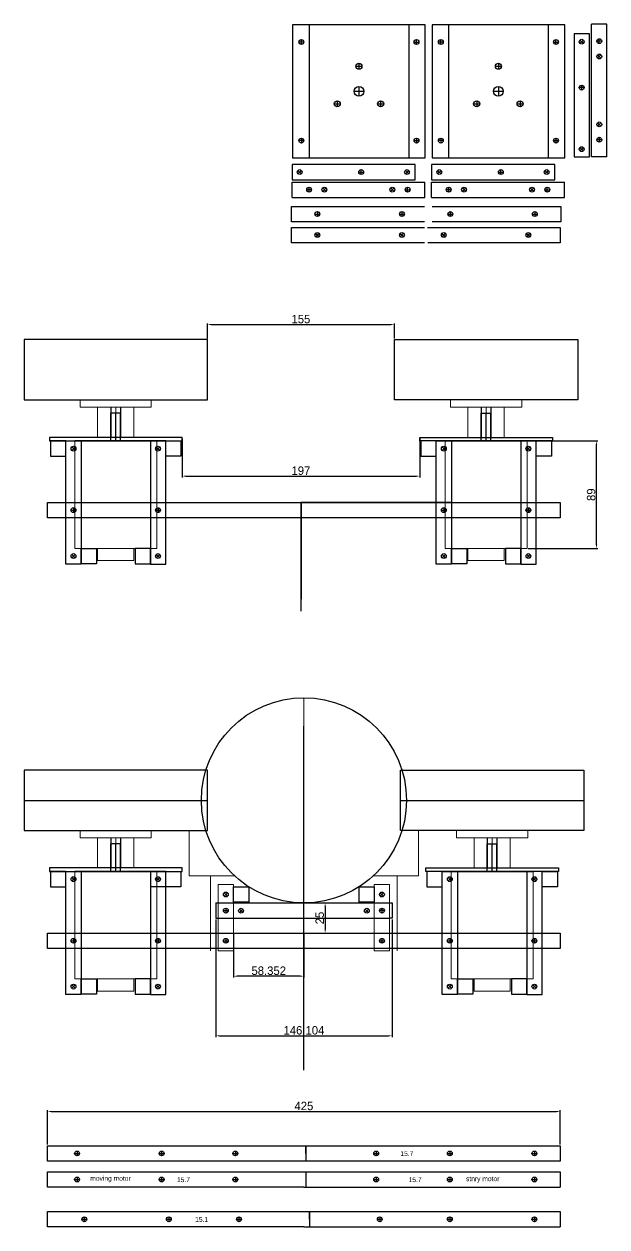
# Model space of a CAD drawing. Header units: millimetres. Extents: x -15418 to 43885, y -27590 to 23052.
# Drawn here: x 41723 to 42206, y -3589 to -2592 of the extents above; entities that cross this region are included whole.
import ezdxf

# ---------------------------------------------------------------- set-up
doc = ezdxf.new("R2010")
doc.units = ezdxf.units.MM
doc.header["$LTSCALE"] = 0.5
doc.layers.get('0').update_dxf_attribs({"lineweight": 5})
doc.layers.get('Defpoints').update_dxf_attribs({"color": 4})
for name, color, linetype in [('Layer1', 1, 'Continuous'), ('Layer2', 2, 'Continuous'), ('Layer4', 6, 'Continuous')]:
    doc.layers.add(name, color=color, linetype=linetype)
doc.layers.add('Layer9', color=3, linetype='Continuous', lineweight=5)
doc.dimstyles.new('ISO-25', dxfattribs={"dimtxt": 7, "dimasz": 3, "dimexe": 1, "dimexo": 1, "dimgap": 1, "dimtad": 1, "dimtoh": 1, "dimdec": 3, "dimdsep": 46, "dimtxsty": 'Standard', "dimcen": 2.5, "dimadec": 0, "dimazin": 0, "dimtfac": 1, "dimtdec": 3, "dimtmove": 0, "dimatfit": 3, "dimfxl": 1, "dimarcsym": 1})

# ---------------------------------------------------------------- blocks, each defined once
blk = doc.blocks.new('*D94')
at = {"layer": 'Defpoints', "color": 0, "transparency": 16777216}
for p in [(42029.82, -2841.49), (41874.82, -2853.94), (42029.82, -2853.94)]:
    blk.add_point(p, dxfattribs=at)
at = {"layer": 'Layer1', "color": 0, "lineweight": -2, "transparency": 16777216}
for p, q in [((41874.82, -2852.94), (41874.82, -2840.49)), ((42029.82, -2852.94), (42029.82, -2840.49)), ((41877.82, -2841.49), (42026.82, -2841.49))]:
    blk.add_line(p, q, dxfattribs=at)
at = {"layer": 'Layer1', "color": 0, "transparency": 16777216}
for points in [[(41877.82, -2840.99), (41877.82, -2841.99), (41874.82, -2841.49)], [(42026.82, -2840.99), (42026.82, -2841.99), (42029.82, -2841.49)]]:
    blk.add_solid(points, dxfattribs=at)
at = {"layer": 'Layer1', "color": 0, "transparency": 16777216, "insert": (41952.32, -2836.99), "char_height": 7, "attachment_point": 5}
blk.add_mtext('155', dxfattribs=at)
blk = doc.blocks.new('*D95')
at = {"layer": 'Defpoints', "color": 0, "transparency": 16777216}
for p in [(42139.82, -2937.94), (42197.41, -2937.94), (42139.82, -3026.94)]:
    blk.add_point(p, dxfattribs=at)
at = {"layer": 'Layer1', "color": 0, "lineweight": -2, "transparency": 16777216}
for p, q in [((42140.82, -2937.94), (42198.41, -2937.94)), ((42197.41, -3023.94), (42197.41, -2940.94)), ((42140.82, -3026.94), (42198.41, -3026.94))]:
    blk.add_line(p, q, dxfattribs=at)
at = {"layer": 'Layer1', "color": 0, "transparency": 16777216}
for points in [[(42196.91, -2940.94), (42197.91, -2940.94), (42197.41, -2937.94)], [(42196.91, -3023.94), (42197.91, -3023.94), (42197.41, -3026.94)]]:
    blk.add_solid(points, dxfattribs=at)
at = {"layer": 'Layer1', "color": 0, "transparency": 16777216, "insert": (42192.91, -2982.44), "char_height": 7, "attachment_point": 5, "rotation": 90}
blk.add_mtext('89', dxfattribs=at)
blk = doc.blocks.new('*D96')
at = {"layer": 'Defpoints', "color": 0, "transparency": 16777216}
for p in [(41853.82, -2934.94), (42050.82, -2934.94), (42050.82, -2967.08)]:
    blk.add_point(p, dxfattribs=at)
at = {"layer": 'Layer1', "color": 0, "lineweight": -2, "transparency": 16777216}
for p, q in [((41853.82, -2935.94), (41853.82, -2968.08)), ((42050.82, -2935.94), (42050.82, -2968.08)), ((41856.82, -2967.08), (42047.82, -2967.08))]:
    blk.add_line(p, q, dxfattribs=at)
at = {"layer": 'Layer1', "color": 0, "transparency": 16777216}
for points in [[(41856.82, -2966.58), (41856.82, -2967.58), (41853.82, -2967.08)], [(42047.82, -2966.58), (42047.82, -2967.58), (42050.82, -2967.08)]]:
    blk.add_solid(points, dxfattribs=at)
at = {"layer": 'Layer1', "color": 0, "transparency": 16777216, "insert": (41952.32, -2962.58), "char_height": 7, "attachment_point": 5}
blk.add_mtext('197', dxfattribs=at)
blk = doc.blocks.new('*D99')
at = {"layer": 'Defpoints', "color": 0, "transparency": 16777216}
for p in [(41954.82, -3320.7), (41954.82, -3345.7), (41972.4, -3345.7)]:
    blk.add_point(p, dxfattribs=at)
at = {"layer": 'Layer1', "color": 0, "lineweight": -2, "transparency": 16777216}
for p, q in [((41955.82, -3320.7), (41973.4, -3320.7)), ((41972.4, -3323.7), (41972.4, -3342.7)), ((41955.82, -3345.7), (41973.4, -3345.7))]:
    blk.add_line(p, q, dxfattribs=at)
at = {"layer": 'Layer1', "color": 0, "transparency": 16777216}
for points in [[(41971.9, -3323.7), (41972.9, -3323.7), (41972.4, -3320.7)], [(41971.9, -3342.7), (41972.9, -3342.7), (41972.4, -3345.7)]]:
    blk.add_solid(points, dxfattribs=at)
at = {"layer": 'Layer1', "color": 0, "transparency": 16777216, "insert": (41967.9, -3333.2), "char_height": 7, "attachment_point": 5, "rotation": 90}
blk.add_mtext('25', dxfattribs=at)
blk = doc.blocks.new('*D79')
at = {"layer": 'Defpoints', "color": 0, "transparency": 16777216}
for p in [(41896.47, -3345.2), (41954.82, -3345.7), (41896.47, -3381.4)]:
    blk.add_point(p, dxfattribs=at)
at = {"layer": 'Layer1', "color": 0, "lineweight": -2, "transparency": 16777216}
for p, q in [((41896.47, -3346.2), (41896.47, -3382.4)), ((41954.82, -3346.7), (41954.82, -3382.4)), ((41951.82, -3381.4), (41899.47, -3381.4))]:
    blk.add_line(p, q, dxfattribs=at)
at = {"layer": 'Layer1', "color": 0, "transparency": 16777216}
for points in [[(41899.47, -3380.9), (41899.47, -3381.9), (41896.47, -3381.4)], [(41951.82, -3380.9), (41951.82, -3381.9), (41954.82, -3381.4)]]:
    blk.add_solid(points, dxfattribs=at)
at = {"layer": 'Layer1', "color": 0, "transparency": 16777216, "insert": (41925.65, -3376.9), "char_height": 7, "attachment_point": 5}
blk.add_mtext('58.352', dxfattribs=at)
blk = doc.blocks.new('*D80')
at = {"layer": 'Defpoints', "color": 0, "transparency": 16777216}
for p in [(42167.32, -3493.46), (41742.32, -3521.9), (42167.32, -3521.9)]:
    blk.add_point(p, dxfattribs=at)
at = {"layer": 'Layer9', "color": 0, "lineweight": -2, "transparency": 16777216}
for p, q in [((41742.32, -3520.9), (41742.32, -3492.46)), ((41745.32, -3493.46), (42164.32, -3493.46)), ((42167.32, -3520.9), (42167.32, -3492.46))]:
    blk.add_line(p, q, dxfattribs=at)
at = {"layer": 'Layer9', "color": 0, "transparency": 16777216}
for points in [[(41745.32, -3492.96), (41745.32, -3493.96), (41742.32, -3493.46)], [(42164.32, -3492.96), (42164.32, -3493.96), (42167.32, -3493.46)]]:
    blk.add_solid(points, dxfattribs=at)
at = {"layer": 'Layer9', "color": 0, "transparency": 16777216, "insert": (41954.82, -3488.96), "char_height": 7, "attachment_point": 5}
blk.add_mtext('425', dxfattribs=at)
blk = doc.blocks.new('*D83')
at = {"layer": 'Defpoints', "color": 0, "transparency": 16777216}
for p in [(41881.77, -3333.4), (42027.87, -3333.4), (42027.87, -3430.81)]:
    blk.add_point(p, dxfattribs=at)
at = {"layer": 'Layer2', "color": 0, "lineweight": -2, "transparency": 16777216}
for p, q in [((41881.77, -3334.4), (41881.77, -3431.81)), ((42027.87, -3334.4), (42027.87, -3431.81)), ((41884.77, -3430.81), (42024.87, -3430.81))]:
    blk.add_line(p, q, dxfattribs=at)
at = {"layer": 'Layer2', "color": 0, "transparency": 16777216}
for points in [[(41884.77, -3430.31), (41884.77, -3431.31), (41881.77, -3430.81)], [(42024.87, -3430.31), (42024.87, -3431.31), (42027.87, -3430.81)]]:
    blk.add_solid(points, dxfattribs=at)
at = {"layer": 'Layer2', "color": 0, "transparency": 16777216, "insert": (41954.82, -3426.31), "char_height": 7, "attachment_point": 5}
blk.add_mtext('146.104', dxfattribs=at)

msp = doc.modelspace()

# ---------------------------------------------------------------- linework, layer by layer
at = {"transparency": 33554661}
for p, q in [((41828.3213, -2903.9379), (41769.3213, -2903.9379)), ((41769.3213, -2903.9379), (41769.3213, -2909.9379)), ((41769.3213, -2909.9379), (41828.3213, -2909.9379)), ((41783.8213, -2909.9379), (41783.8213, -2934.9379)), ((41798.8213, -2909.9379), (41798.8213, -2934.9379)), ((41813.8213, -2909.9379), (41813.8213, -2934.9379)), ((41828.3213, -2909.9379), (41828.3213, -2903.9379)), ((42076.3213, -2903.9379), (42135.3213, -2903.9379)), ((42076.3213, -2909.9379), (42076.3213, -2903.9379)), ((42135.3213, -2909.9379), (42076.3213, -2909.9379)), ((42090.8213, -2909.9379), (42090.8213, -2934.9379)), ((42105.8213, -2909.9379), (42105.8213, -2934.9379)), ((42120.8213, -2909.9379), (42120.8213, -2934.9379)), ((42135.3213, -2903.9379), (42135.3213, -2909.9379)), ((41764.8213, -3026.9379), (41764.8213, -2937.9379)), ((41783.8213, -2934.9379), (41813.8213, -2934.9379)), ((41832.8213, -2937.9379), (41832.8213, -3026.9379)), ((42071.8213, -2937.9379), (42071.8213, -3026.9379)), ((42120.8213, -2934.9379), (42090.8213, -2934.9379)), ((42139.8213, -3026.9379), (42139.8213, -2937.9379)), ((41832.8213, -3026.9379), (41764.8213, -3026.9379)), ((41783.8213, -3036.9879), (41783.8213, -3026.9379)), ((41783.8213, -3026.9379), (41813.8213, -3026.9379)), ((41813.8213, -3026.9379), (41813.8213, -3036.9879)), ((42071.8213, -3026.9379), (42139.8213, -3026.9379)), ((42090.8213, -3026.9379), (42090.8213, -3036.9879)), ((42120.8213, -3026.9379), (42090.8213, -3026.9379)), ((42120.8213, -3036.9879), (42120.8213, -3026.9379)), ((41813.8213, -3036.9879), (41783.8213, -3036.9879)), ((42090.8213, -3036.9879), (42120.8213, -3036.9879)), ((41828.3213, -3260.7026), (41769.3213, -3260.7026)), ((41769.3213, -3260.7026), (41769.3213, -3266.7026)), ((41769.3213, -3266.7026), (41828.3213, -3266.7026)), ((41783.8213, -3266.7026), (41783.8213, -3291.7026)), ((41798.8213, -3266.7026), (41798.8213, -3291.7026)), ((41813.8213, -3266.7026), (41813.8213, -3291.7026)), ((41828.3213, -3266.7026), (41828.3213, -3260.7026)), ((42081.3213, -3260.7026), (42140.3213, -3260.7026)), ((42081.3213, -3266.7026), (42081.3213, -3260.7026)), ((42140.3213, -3266.7026), (42081.3213, -3266.7026)), ((42095.8213, -3266.7026), (42095.8213, -3291.7026)), ((42110.8213, -3266.7026), (42110.8213, -3291.7026)), ((42125.8213, -3266.7026), (42125.8213, -3291.7026)), ((42140.3213, -3260.7026), (42140.3213, -3266.7026)), ((41764.8213, -3383.7026), (41764.8213, -3294.7026)), ((41783.8213, -3291.7026), (41813.8213, -3291.7026)), ((41832.8213, -3294.7026), (41832.8213, -3383.7026)), ((42076.8213, -3294.7026), (42076.8213, -3383.7026)), ((42125.8213, -3291.7026), (42095.8213, -3291.7026)), ((42144.8213, -3383.7026), (42144.8213, -3294.7026)), ((41832.8213, -3383.7026), (41764.8213, -3383.7026)), ((41783.8213, -3393.7526), (41783.8213, -3383.7026)), ((41783.8213, -3383.7026), (41813.8213, -3383.7026)), ((41813.8213, -3383.7026), (41813.8213, -3393.7526)), ((42076.8213, -3383.7026), (42144.8213, -3383.7026)), ((42095.8213, -3383.7026), (42095.8213, -3393.7526)), ((42125.8213, -3383.7026), (42095.8213, -3383.7026)), ((42125.8213, -3393.7526), (42125.8213, -3383.7026)), ((41813.8213, -3393.7526), (41783.8213, -3393.7526)), ((42095.8213, -3393.7526), (42125.8213, -3393.7526))]:
    msp.add_line(p, q, dxfattribs=at)
at = {"layer": 'Layer1', "transparency": 33554661}
for p, q in [((41945.4283, -2593.229), (41945.4283, -2703.229)), ((42055.4283, -2593.229), (41945.4283, -2593.229)), ((41959.0283, -2593.2353), (41959.0283, -2703.2353)), ((42041.8283, -2593.2353), (42041.8283, -2703.2353)), ((42055.4283, -2703.229), (42055.4283, -2593.229)), ((42061.0092, -2593.229), (42061.0092, -2703.229)), ((42171.0092, -2593.229), (42061.0092, -2593.229)), ((42074.6092, -2593.2353), (42074.6092, -2703.2353)), ((42157.4092, -2593.2353), (42157.4092, -2703.2353)), ((42171.0092, -2703.229), (42171.0092, -2593.229)), ((42191.4004, -2600.494), (42178.7004, -2600.494)), ((42178.7004, -2600.494), (42178.7004, -2702.494)), ((42191.4004, -2702.494), (42191.4004, -2600.494)), ((42193.3051, -2702.494), (42193.3051, -2592.494)), ((42206.0051, -2592.494), (42193.3051, -2592.494)), ((42206.0051, -2702.494), (42206.0051, -2592.494)), ((41954.6783, -2607.379), (41950.6783, -2607.379)), ((41952.6783, -2609.379), (41952.6783, -2605.379)), ((42046.1783, -2607.379), (42050.1783, -2607.379)), ((42048.1783, -2609.379), (42048.1783, -2605.379)), ((42070.2592, -2607.379), (42066.2592, -2607.379)), ((42068.2592, -2609.379), (42068.2592, -2605.379)), ((42161.7592, -2607.379), (42165.7592, -2607.379)), ((42163.7592, -2609.379), (42163.7592, -2605.379)), ((42186.4646, -2608.5582), (42183.6362, -2605.7298)), ((42186.4646, -2605.7298), (42183.6362, -2608.5582)), ((42201.6551, -2606.644), (42197.6551, -2606.644)), ((42199.6551, -2608.644), (42199.6551, -2604.644)), ((42198.2409, -2620.7582), (42201.0693, -2617.9298)), ((42198.2409, -2617.9298), (42201.0693, -2620.7582)), ((41997.9283, -2627.4444), (42002.9283, -2627.4444)), ((42000.4283, -2624.9444), (42000.4283, -2629.9444)), ((42113.5092, -2627.4444), (42118.5092, -2627.4444)), ((42116.0092, -2624.9444), (42116.0092, -2629.9444)), ((41996.4283, -2648.229), (42004.4283, -2648.229)), ((42000.4283, -2644.229), (42000.4283, -2652.229)), ((42112.0092, -2648.229), (42120.0092, -2648.229)), ((42116.0092, -2644.229), (42116.0092, -2652.229)), ((42187.0504, -2645.144), (42183.0504, -2645.144)), ((42185.0504, -2647.144), (42185.0504, -2643.144)), ((41979.9283, -2658.6213), (41984.9283, -2658.6213)), ((41982.4283, -2656.1213), (41982.4283, -2661.1213)), ((42015.9283, -2658.6213), (42020.9283, -2658.6213)), ((42018.4283, -2656.1213), (42018.4283, -2661.1213)), ((42095.5092, -2658.6213), (42100.5092, -2658.6213)), ((42098.0092, -2656.1213), (42098.0092, -2661.1213)), ((42131.5092, -2658.6213), (42136.5092, -2658.6213)), ((42134.0092, -2656.1213), (42134.0092, -2661.1213)), ((42198.2409, -2674.2298), (42201.0693, -2677.0582)), ((42198.2409, -2677.0582), (42201.0693, -2674.2298)), ((41954.6783, -2689.079), (41950.6783, -2689.079)), ((41952.6783, -2687.079), (41952.6783, -2691.079)), ((42046.1783, -2689.079), (42050.1783, -2689.079)), ((42048.1783, -2687.079), (42048.1783, -2691.079)), ((42070.2592, -2689.079), (42066.2592, -2689.079)), ((42068.2592, -2687.079), (42068.2592, -2691.079)), ((42161.7592, -2689.079), (42165.7592, -2689.079)), ((42163.7592, -2687.079), (42163.7592, -2691.079)), ((42201.6551, -2688.344), (42197.6551, -2688.344)), ((42199.6551, -2686.344), (42199.6551, -2690.344)), ((42183.6362, -2697.5582), (42186.4646, -2694.7298)), ((42183.6362, -2694.7298), (42186.4646, -2697.5582)), ((41944.9507, -2708.7751), (41944.9507, -2721.4751)), ((42046.9507, -2708.7751), (41944.9507, -2708.7751)), ((41945.4283, -2703.229), (42055.4283, -2703.229)), ((42046.9507, -2721.4751), (42046.9507, -2708.7751)), ((42060.699, -2708.7751), (42060.699, -2721.4751)), ((42162.699, -2708.7751), (42060.699, -2708.7751)), ((42061.0092, -2703.229), (42171.0092, -2703.229)), ((42162.699, -2721.4751), (42162.699, -2708.7751)), ((42178.7004, -2702.494), (42191.4004, -2702.494)), ((42206.0051, -2702.494), (42193.3051, -2702.494)), ((41949.8865, -2713.7109), (41952.7149, -2716.5393)), ((41952.7149, -2713.7109), (41949.8865, -2716.5393)), ((42000.3007, -2715.1251), (42004.3007, -2715.1251)), ((42002.3007, -2717.1251), (42002.3007, -2713.1251)), ((42038.8865, -2716.5393), (42041.7149, -2713.7109)), ((42041.7149, -2716.5393), (42038.8865, -2713.7109)), ((42065.6348, -2713.7109), (42068.4632, -2716.5393)), ((42068.4632, -2713.7109), (42065.6348, -2716.5393)), ((42116.049, -2715.1251), (42120.049, -2715.1251)), ((42118.049, -2717.1251), (42118.049, -2713.1251)), ((42154.6348, -2716.5393), (42157.4632, -2713.7109)), ((42157.4632, -2716.5393), (42154.6348, -2713.7109)), ((41944.9507, -2721.4751), (42046.9507, -2721.4751)), ((41944.9507, -2723.3798), (42054.9507, -2723.3798)), ((41944.9507, -2736.0798), (41944.9507, -2723.3798)), ((41961.1007, -2729.7298), (41957.1007, -2729.7298)), ((41959.1007, -2731.7298), (41959.1007, -2727.7298)), ((41973.2149, -2728.3156), (41970.3865, -2731.144)), ((41970.3865, -2728.3156), (41973.2149, -2731.144)), ((42026.6865, -2728.3156), (42029.5149, -2731.144)), ((42029.5149, -2728.3156), (42026.6865, -2731.144)), ((42038.8007, -2729.7298), (42042.8007, -2729.7298)), ((42040.8007, -2731.7298), (42040.8007, -2727.7298)), ((42054.9507, -2736.0798), (42054.9507, -2723.3798)), ((42060.699, -2721.4751), (42162.699, -2721.4751)), ((42060.699, -2723.3798), (42170.699, -2723.3798)), ((42060.699, -2736.0798), (42060.699, -2723.3798)), ((42076.849, -2729.7298), (42072.849, -2729.7298)), ((42074.849, -2731.7298), (42074.849, -2727.7298)), ((42088.9632, -2728.3156), (42086.1348, -2731.144)), ((42086.1348, -2728.3156), (42088.9632, -2731.144)), ((42142.4348, -2728.3156), (42145.2632, -2731.144)), ((42145.2632, -2728.3156), (42142.4348, -2731.144)), ((42154.549, -2729.7298), (42158.549, -2729.7298)), ((42156.549, -2731.7298), (42156.549, -2727.7298)), ((42170.699, -2736.0798), (42170.699, -2723.3798)), ((41944.9507, -2736.0798), (42054.9507, -2736.0798)), ((42060.699, -2736.0798), (42170.699, -2736.0798)), ((41944.5005, -2756.235), (41944.5005, -2743.535)), ((41944.5005, -2743.535), (42054.7876, -2743.535)), ((41963.9505, -2749.885), (41967.9505, -2749.885)), ((41965.9505, -2747.885), (41965.9505, -2751.885)), ((42034.0505, -2749.885), (42038.0505, -2749.885)), ((42036.0505, -2747.885), (42036.0505, -2751.885)), ((42061.0692, -2743.5704), (42167.7159, -2743.5704)), ((42074.1659, -2749.9204), (42078.1659, -2749.9204)), ((42076.1659, -2747.9204), (42076.1659, -2751.9204)), ((42144.2659, -2749.9204), (42148.2659, -2749.9204)), ((42146.2659, -2747.9204), (42146.2659, -2751.9204)), ((42167.7159, -2743.5704), (42167.7159, -2756.2704)), ((42054.7876, -2756.235), (41944.5005, -2756.235)), ((42167.7159, -2756.2704), (42061.0692, -2756.2704)), ((41944.5005, -2773.6481), (41944.5005, -2760.9481)), ((41944.5005, -2760.9481), (42054.7876, -2760.9481)), ((41964.4687, -2765.9549), (41967.4323, -2768.6414)), ((41967.2937, -2765.8163), (41964.6073, -2768.7799)), ((42034.5687, -2765.9549), (42037.5323, -2768.6414)), ((42037.3937, -2765.8163), (42034.7073, -2768.7799)), ((42057.3109, -2760.9324), (42167.2924, -2760.9324)), ((42069.2606, -2765.9391), (42072.2242, -2768.6256)), ((42072.0856, -2765.8006), (42069.3992, -2768.7642)), ((42139.3606, -2765.9391), (42142.3242, -2768.6256)), ((42142.1856, -2765.8006), (42139.4992, -2768.7642)), ((42167.2924, -2760.9324), (42167.2924, -2773.6324)), ((42054.7876, -2773.6481), (41944.5005, -2773.6481)), ((42167.2924, -2773.6324), (42057.4476, -2773.6324)), ((41874.8213, -2853.9379), (41722.8213, -2853.9379)), ((41722.8213, -2853.9379), (41722.8213, -2903.9379)), ((41874.8213, -2903.9379), (41874.8213, -2853.9379)), ((42029.8213, -2903.9379), (42029.8213, -2853.9379)), ((42029.8213, -2853.9379), (42181.8213, -2853.9379)), ((42181.8213, -2853.9379), (42181.8213, -2903.9379)), ((41722.8213, -2903.9379), (41874.8213, -2903.9379)), ((42181.8213, -2903.9379), (42029.8213, -2903.9379)), ((41794.8213, -2937.9379), (41794.8213, -2914.9379)), ((41802.8213, -2914.9379), (41794.8213, -2914.9379)), ((41798.8213, -2937.9379), (41798.8213, -2914.9379)), ((41802.8213, -2937.9379), (41802.8213, -2914.9379)), ((42101.8213, -2937.9379), (42101.8213, -2914.9379)), ((42101.8213, -2914.9379), (42109.8213, -2914.9379)), ((42105.8213, -2937.9379), (42105.8213, -2914.9379)), ((42109.8213, -2937.9379), (42109.8213, -2914.9379)), ((41853.8213, -2934.9379), (41743.8213, -2934.9379)), ((41743.8213, -2934.9379), (41743.8213, -2937.9379)), ((41743.8213, -2937.9379), (41853.8213, -2937.9379)), ((41757.4213, -2937.9379), (41744.7213, -2937.9379)), ((41744.7213, -2937.9379), (41744.7213, -2950.6379)), ((41757.4213, -2950.6379), (41757.4213, -2937.9379)), ((41757.4213, -2937.9379), (41770.1213, -2937.9379)), ((41757.4213, -3039.9379), (41757.4213, -2937.9379)), ((41832.8213, -2937.9379), (41764.8213, -2937.9379)), ((41770.1213, -2937.9379), (41770.1213, -3039.9379)), ((41802.8213, -2937.9379), (41794.8213, -2937.9379)), ((41840.2213, -2937.9379), (41827.5213, -2937.9379)), ((41827.5213, -2937.9379), (41827.5213, -3039.9379)), ((41840.2213, -2937.9379), (41852.9213, -2937.9379)), ((41840.2213, -2950.6379), (41840.2213, -2937.9379)), ((41840.2213, -3039.9379), (41840.2213, -2937.9379)), ((41852.9213, -2937.9379), (41852.9213, -2950.6379)), ((41853.8213, -2937.9379), (41853.8213, -2934.9379)), ((42050.8213, -2937.9379), (42050.8213, -2934.9379)), ((42050.8213, -2934.9379), (42160.8213, -2934.9379)), ((42160.8213, -2937.9379), (42050.8213, -2937.9379)), ((42064.4213, -2937.9379), (42051.7213, -2937.9379)), ((42051.7213, -2937.9379), (42051.7213, -2950.6379)), ((42064.4213, -2950.6379), (42064.4213, -2937.9379)), ((42064.4213, -2937.9379), (42077.1213, -2937.9379)), ((42064.4213, -3039.9379), (42064.4213, -2937.9379)), ((42071.8213, -2937.9379), (42139.8213, -2937.9379)), ((42077.1213, -2937.9379), (42077.1213, -3039.9379)), ((42101.8213, -2937.9379), (42109.8213, -2937.9379)), ((42147.2213, -2937.9379), (42134.5213, -2937.9379)), ((42134.5213, -2937.9379), (42134.5213, -3039.9379)), ((42147.2213, -2937.9379), (42159.9213, -2937.9379)), ((42147.2213, -2950.6379), (42147.2213, -2937.9379)), ((42147.2213, -3039.9379), (42147.2213, -2937.9379)), ((42159.9213, -2937.9379), (42159.9213, -2950.6379)), ((42160.8213, -2934.9379), (42160.8213, -2937.9379)), ((41765.1855, -2942.8736), (41762.357, -2945.7021)), ((41765.1855, -2945.7021), (41762.357, -2942.8736)), ((41835.2855, -2942.8736), (41832.457, -2945.7021)), ((41835.2855, -2945.7021), (41832.457, -2942.8736)), ((42072.1855, -2942.8736), (42069.357, -2945.7021)), ((42072.1855, -2945.7021), (42069.357, -2942.8736)), ((42142.2855, -2942.8736), (42139.457, -2945.7021)), ((42142.2855, -2945.7021), (42139.457, -2942.8736)), ((41744.7213, -2950.6379), (41757.4213, -2950.6379)), ((41852.9213, -2950.6379), (41840.2213, -2950.6379)), ((42051.7213, -2950.6379), (42064.4213, -2950.6379)), ((42159.9213, -2950.6379), (42147.2213, -2950.6379)), ((41742.3213, -3001.6379), (41742.3213, -2988.9379)), ((41742.3213, -2988.9379), (42167.3213, -2988.9379)), ((41827.5213, -2988.9379), (41952.5213, -2988.9379)), ((42077.1213, -2988.9379), (41952.1213, -2988.9379)), ((41952.1213, -2988.9379), (41952.1213, -3068.9379)), ((41952.5213, -2988.9379), (41952.5213, -3068.9379)), ((42167.3213, -2988.9379), (42167.3213, -3001.6379)), ((41761.7713, -2995.2879), (41765.7713, -2995.2879)), ((41763.7713, -2993.2879), (41763.7713, -2997.2879)), ((41831.8713, -2995.2879), (41835.8713, -2995.2879)), ((41833.8713, -2993.2879), (41833.8713, -2997.2879)), ((42068.7713, -2995.2879), (42072.7713, -2995.2879)), ((42070.7713, -2993.2879), (42070.7713, -2997.2879)), ((42138.8713, -2995.2879), (42142.8713, -2995.2879)), ((42140.8713, -2993.2879), (42140.8713, -2997.2879)), ((42167.3213, -3001.6379), (41742.3213, -3001.6379)), ((41770.1213, -3039.6379), (41770.1213, -3026.9379)), ((41770.1213, -3026.9379), (41782.8213, -3026.9379)), ((41770.1213, -3039.6379), (41770.1213, -3026.9379)), ((41770.1213, -3026.9379), (41782.8213, -3026.9379)), ((41782.8213, -3026.9379), (41782.8213, -3039.6379)), ((41782.8213, -3026.9379), (41782.8213, -3039.6379)), ((41814.8213, -3026.9379), (41814.8213, -3039.6379)), ((41827.5213, -3026.9379), (41814.8213, -3026.9379)), ((41827.5213, -3039.6379), (41827.5213, -3026.9379)), ((42077.1213, -3039.6379), (42077.1213, -3026.9379)), ((42077.1213, -3026.9379), (42089.8213, -3026.9379)), ((42089.8213, -3026.9379), (42089.8213, -3039.6379)), ((42121.8213, -3026.9379), (42121.8213, -3039.6379)), ((42134.5213, -3026.9379), (42121.8213, -3026.9379)), ((42121.8213, -3026.9379), (42121.8213, -3039.6379)), ((42134.5213, -3026.9379), (42121.8213, -3026.9379)), ((42134.5213, -3039.6379), (42134.5213, -3026.9379)), ((42134.5213, -3039.6379), (42134.5213, -3026.9379)), ((41762.357, -3031.8736), (41765.1855, -3034.7021)), ((41762.357, -3034.7021), (41765.1855, -3031.8736)), ((41782.8213, -3039.6379), (41770.1213, -3039.6379)), ((41782.8213, -3039.6379), (41770.1213, -3039.6379)), ((41814.8213, -3039.6379), (41827.5213, -3039.6379)), ((41832.457, -3031.8736), (41835.2855, -3034.7021)), ((41832.457, -3034.7021), (41835.2855, -3031.8736)), ((42069.357, -3031.8736), (42072.1855, -3034.7021)), ((42069.357, -3034.7021), (42072.1855, -3031.8736)), ((42089.8213, -3039.6379), (42077.1213, -3039.6379)), ((42121.8213, -3039.6379), (42134.5213, -3039.6379)), ((42121.8213, -3039.6379), (42134.5213, -3039.6379)), ((42139.457, -3031.8736), (42142.2855, -3034.7021)), ((42139.457, -3034.7021), (42142.2855, -3031.8736)), ((41770.1213, -3039.9379), (41757.4213, -3039.9379)), ((41827.5213, -3039.9379), (41840.2213, -3039.9379)), ((42077.1213, -3039.9379), (42064.4213, -3039.9379)), ((42134.5213, -3039.9379), (42147.2213, -3039.9379)), ((41952.1213, -3068.9379), (41952.1213, -3078.9379)), ((41954.8213, -3459.2977), (41954.8213, -3174.2636)), ((41874.8213, -3210.7026), (41722.8213, -3210.7026)), ((41722.8213, -3210.7026), (41722.8213, -3260.7026)), ((41874.8213, -3260.7026), (41874.8213, -3210.7026)), ((42034.8213, -3260.7026), (42034.8213, -3210.7026)), ((42034.8213, -3210.7026), (42186.8213, -3210.7026)), ((42186.8213, -3210.7026), (42186.8213, -3260.7026)), ((41722.8213, -3235.7026), (41874.8213, -3235.7026)), ((42034.8213, -3235.7026), (42186.8213, -3235.7026)), ((41722.8213, -3260.7026), (41874.8213, -3260.7026)), ((42186.8213, -3260.7026), (42034.8213, -3260.7026)), ((41794.8213, -3294.7026), (41794.8213, -3271.7026)), ((41802.8213, -3271.7026), (41794.8213, -3271.7026)), ((41798.8213, -3294.7026), (41798.8213, -3271.7026)), ((41802.8213, -3294.7026), (41802.8213, -3271.7026)), ((42106.8213, -3294.7026), (42106.8213, -3271.7026)), ((42106.8213, -3271.7026), (42114.8213, -3271.7026)), ((42110.8213, -3294.7026), (42110.8213, -3271.7026)), ((42114.8213, -3294.7026), (42114.8213, -3271.7026)), ((41853.8213, -3291.7026), (41743.8213, -3291.7026)), ((41743.8213, -3291.7026), (41743.8213, -3294.7026)), ((41743.8213, -3294.7026), (41853.8213, -3294.7026)), ((41757.4213, -3294.7026), (41744.7213, -3294.7026)), ((41744.7213, -3294.7026), (41744.7213, -3307.4026)), ((41757.4213, -3307.4026), (41757.4213, -3294.7026)), ((41757.4213, -3294.7026), (41770.1213, -3294.7026)), ((41757.4213, -3396.7026), (41757.4213, -3294.7026)), ((41832.8213, -3294.7026), (41764.8213, -3294.7026)), ((41770.1213, -3294.7026), (41770.1213, -3396.7026)), ((41802.8213, -3294.7026), (41794.8213, -3294.7026)), ((41840.2213, -3294.7026), (41827.5213, -3294.7026)), ((41827.5213, -3294.7026), (41827.5213, -3396.7026)), ((41840.2213, -3294.7026), (41852.9213, -3294.7026)), ((41840.2213, -3307.4026), (41840.2213, -3294.7026)), ((41840.2213, -3396.7026), (41840.2213, -3294.7026)), ((41852.9213, -3294.7026), (41852.9213, -3307.4026)), ((41853.8213, -3294.7026), (41853.8213, -3291.7026)), ((42055.8213, -3294.7026), (42055.8213, -3291.7026)), ((42055.8213, -3291.7026), (42165.8213, -3291.7026)), ((42165.8213, -3294.7026), (42055.8213, -3294.7026)), ((42069.4213, -3294.7026), (42056.7213, -3294.7026)), ((42056.7213, -3294.7026), (42056.7213, -3307.4026)), ((42069.4213, -3307.4026), (42069.4213, -3294.7026)), ((42069.4213, -3294.7026), (42082.1213, -3294.7026)), ((42069.4213, -3396.7026), (42069.4213, -3294.7026)), ((42076.8213, -3294.7026), (42144.8213, -3294.7026)), ((42082.1213, -3294.7026), (42082.1213, -3396.7026)), ((42106.8213, -3294.7026), (42114.8213, -3294.7026)), ((42152.2213, -3294.7026), (42139.5213, -3294.7026)), ((42139.5213, -3294.7026), (42139.5213, -3396.7026)), ((42152.2213, -3294.7026), (42164.9213, -3294.7026)), ((42152.2213, -3307.4026), (42152.2213, -3294.7026)), ((42152.2213, -3396.7026), (42152.2213, -3294.7026)), ((42164.9213, -3294.7026), (42164.9213, -3307.4026)), ((42165.8213, -3291.7026), (42165.8213, -3294.7026)), ((41744.7213, -3307.4026), (41757.4213, -3307.4026)), ((41765.1855, -3299.6383), (41762.357, -3302.4668)), ((41765.1855, -3302.4668), (41762.357, -3299.6383)), ((41852.9213, -3307.4026), (41827.5213, -3307.4026)), ((41835.2855, -3299.6383), (41832.457, -3302.4668)), ((41835.2855, -3302.4668), (41832.457, -3299.6383)), ((42056.7213, -3307.4026), (42069.4213, -3307.4026)), ((42074.357, -3299.6383), (42077.1855, -3302.4668)), ((42074.357, -3302.4668), (42077.1855, -3299.6383)), ((42144.457, -3299.6383), (42147.2855, -3302.4668)), ((42144.457, -3302.4668), (42147.2855, -3299.6383)), ((42164.9213, -3307.4026), (42152.2213, -3307.4026)), ((41891.5334, -3312.3383), (41888.705, -3315.1668)), ((41891.5334, -3315.1668), (41888.705, -3312.3383)), ((42020.888, -3312.2889), (42018.0596, -3315.1173)), ((42020.888, -3315.1173), (42018.0596, -3312.2889)), ((41888.1192, -3327.0526), (41892.1192, -3327.0526)), ((41890.1192, -3325.0526), (41890.1192, -3329.0526)), ((41904.11, -3325.7618), (41901.2816, -3328.5902)), ((41904.11, -3328.5902), (41901.2816, -3325.7618)), ((42005.5325, -3325.7618), (42008.3609, -3328.5902)), ((42005.5325, -3328.5902), (42008.3609, -3325.7618)), ((42021.5233, -3327.0526), (42017.5233, -3327.0526)), ((42019.5233, -3325.0526), (42019.5233, -3329.0526)), ((41742.3213, -3358.4026), (41742.3213, -3345.7026)), ((41742.3213, -3345.7026), (42167.3213, -3345.7026)), ((42167.3213, -3345.7026), (42167.3213, -3358.4026)), ((42167.3213, -3358.4026), (41742.3213, -3358.4026)), ((41761.7713, -3352.0526), (41765.7713, -3352.0526)), ((41763.7713, -3350.0526), (41763.7713, -3354.0526)), ((41831.8713, -3352.0526), (41835.8713, -3352.0526)), ((41833.8713, -3350.0526), (41833.8713, -3354.0526)), ((41888.1192, -3352.0526), (41892.1192, -3352.0526)), ((41890.1192, -3350.0526), (41890.1192, -3354.0526)), ((42017.5233, -3352.0526), (42021.5233, -3352.0526)), ((42019.5233, -3350.0526), (42019.5233, -3354.0526)), ((42073.7713, -3352.0526), (42077.7713, -3352.0526)), ((42075.7713, -3350.0526), (42075.7713, -3354.0526)), ((42143.8713, -3352.0526), (42147.8713, -3352.0526)), ((42145.8713, -3350.0526), (42145.8713, -3354.0526)), ((41762.357, -3388.6383), (41765.1855, -3391.4668)), ((41762.357, -3391.4668), (41765.1855, -3388.6383)), ((41770.1213, -3396.4026), (41770.1213, -3383.7026)), ((41770.1213, -3383.7026), (41782.8213, -3383.7026)), ((41770.1213, -3396.4026), (41770.1213, -3383.7026)), ((41770.1213, -3383.7026), (41782.8213, -3383.7026)), ((41782.8213, -3383.7026), (41782.8213, -3396.4026)), ((41782.8213, -3383.7026), (41782.8213, -3396.4026)), ((41814.8213, -3383.7026), (41814.8213, -3396.4026)), ((41827.5213, -3383.7026), (41814.8213, -3383.7026)), ((41827.5213, -3396.4026), (41827.5213, -3383.7026)), ((41832.457, -3388.6383), (41835.2855, -3391.4668)), ((41832.457, -3391.4668), (41835.2855, -3388.6383)), ((42074.357, -3388.6383), (42077.1855, -3391.4668)), ((42074.357, -3391.4668), (42077.1855, -3388.6383)), ((42082.1213, -3396.4026), (42082.1213, -3383.7026)), ((42082.1213, -3383.7026), (42094.8213, -3383.7026)), ((42094.8213, -3383.7026), (42094.8213, -3396.4026)), ((42126.8213, -3383.7026), (42126.8213, -3396.4026)), ((42139.5213, -3383.7026), (42126.8213, -3383.7026)), ((42126.8213, -3383.7026), (42126.8213, -3396.4026)), ((42139.5213, -3383.7026), (42126.8213, -3383.7026)), ((42139.5213, -3396.4026), (42139.5213, -3383.7026)), ((42139.5213, -3396.4026), (42139.5213, -3383.7026)), ((42144.457, -3388.6383), (42147.2855, -3391.4668)), ((42144.457, -3391.4668), (42147.2855, -3388.6383)), ((41770.1213, -3396.7026), (41757.4213, -3396.7026)), ((41782.8213, -3396.4026), (41770.1213, -3396.4026)), ((41782.8213, -3396.4026), (41770.1213, -3396.4026)), ((41814.8213, -3396.4026), (41827.5213, -3396.4026)), ((41827.5213, -3396.7026), (41840.2213, -3396.7026)), ((42082.1213, -3396.7026), (42069.4213, -3396.7026)), ((42094.8213, -3396.4026), (42082.1213, -3396.4026)), ((42126.8213, -3396.4026), (42139.5213, -3396.4026)), ((42126.8213, -3396.4026), (42139.5213, -3396.4026)), ((42139.5213, -3396.7026), (42152.2213, -3396.7026)), ((41742.3213, -3534.6031), (41742.3213, -3521.9031)), ((41742.3213, -3521.9031), (42167.3213, -3521.9031)), ((41766.7713, -3526.2531), (41766.7713, -3530.2531)), ((41836.8713, -3526.2531), (41836.8713, -3530.2531)), ((41897.9713, -3526.2531), (41897.9713, -3530.2531)), ((41956.3213, -3528.2531), (41956.3213, -3521.9031)), ((41956.3213, -3521.9031), (41956.3213, -3534.6031)), ((42014.6713, -3526.2531), (42014.6713, -3530.2531)), ((42075.7713, -3526.2531), (42075.7713, -3530.2531)), ((42145.8713, -3526.2531), (42145.8713, -3530.2531)), ((42167.3213, -3521.9031), (42167.3213, -3534.6031)), ((42167.3213, -3534.6031), (41742.3213, -3534.6031)), ((41764.7713, -3528.2531), (41768.7713, -3528.2531)), ((41834.8713, -3528.2531), (41838.8713, -3528.2531)), ((41895.9713, -3528.2531), (41899.9713, -3528.2531)), ((42012.6713, -3528.2531), (42016.6713, -3528.2531)), ((42073.7713, -3528.2531), (42077.7713, -3528.2531)), ((42143.8713, -3528.2531), (42147.8713, -3528.2531)), ((41742.3213, -3556.2301), (41742.3213, -3543.5301)), ((41742.3213, -3543.5301), (41954.8213, -3543.5301)), ((41766.7713, -3547.8801), (41766.7713, -3551.8801)), ((41836.8713, -3547.8801), (41836.8713, -3551.8801)), ((41897.9713, -3547.8801), (41897.9713, -3551.8801)), ((41954.8213, -3543.5301), (42167.3213, -3543.5301)), ((41956.3213, -3543.5301), (41956.3213, -3556.2301)), ((42014.6713, -3547.8801), (42014.6713, -3551.8801)), ((42075.7713, -3547.8801), (42075.7713, -3551.8801)), ((42145.8713, -3547.8801), (42145.8713, -3551.8801)), ((42167.3213, -3543.5301), (42167.3213, -3556.2301)), ((41954.8213, -3556.2301), (41742.3213, -3556.2301)), ((41764.7713, -3549.8801), (41768.7713, -3549.8801)), ((41834.8713, -3549.8801), (41838.8713, -3549.8801)), ((41895.9713, -3549.8801), (41899.9713, -3549.8801)), ((41954.8213, -3556.2301), (42167.3213, -3556.2301)), ((42012.6713, -3549.8801), (42016.6713, -3549.8801)), ((42073.7713, -3549.8801), (42077.7713, -3549.8801)), ((42143.8713, -3549.8801), (42147.8713, -3549.8801)), ((41742.3213, -3589.1736), (41742.3213, -3576.4736)), ((41742.3213, -3576.4736), (41954.8213, -3576.4736)), ((41954.8213, -3576.4736), (42167.3213, -3576.4736)), ((41959.3213, -3582.8236), (41959.3213, -3576.4736)), ((41959.3213, -3576.4736), (41959.3213, -3589.1736)), ((42167.3213, -3576.4736), (42167.3213, -3589.1736)), ((41770.7713, -3582.8236), (41774.7713, -3582.8236)), ((41772.7713, -3580.8236), (41772.7713, -3584.8236)), ((41840.8713, -3582.8236), (41844.8713, -3582.8236)), ((41842.8713, -3580.8236), (41842.8713, -3584.8236)), ((41898.9713, -3582.8236), (41902.9713, -3582.8236)), ((41900.9713, -3580.8236), (41900.9713, -3584.8236)), ((42015.6713, -3582.8236), (42019.6713, -3582.8236)), ((42017.6713, -3580.8236), (42017.6713, -3584.8236)), ((42073.7713, -3582.8236), (42077.7713, -3582.8236)), ((42075.7713, -3580.8236), (42075.7713, -3584.8236)), ((42143.8713, -3582.8236), (42147.8713, -3582.8236)), ((42145.8713, -3580.8236), (42145.8713, -3584.8236)), ((41954.8213, -3589.1736), (41742.3213, -3589.1736)), ((41954.8213, -3589.1736), (42167.3213, -3589.1736))]:
    msp.add_line(p, q, dxfattribs=at)
for centre, radius in [((41952.6783, -2607.379), 2), ((42048.1783, -2607.379), 2), ((42068.2592, -2607.379), 2), ((42163.7592, -2607.379), 2), ((42185.0504, -2607.144), 2), ((42199.6551, -2606.644), 2), ((42199.6551, -2619.344), 2), ((42000.4283, -2627.4444), 2.5), ((42116.0092, -2627.4444), 2.5), ((42000.4283, -2648.229), 4), ((42116.0092, -2648.229), 4), ((42185.0504, -2645.144), 2), ((41982.4283, -2658.6213), 2.5), ((42018.4283, -2658.6213), 2.5), ((42098.0092, -2658.6213), 2.5), ((42134.0092, -2658.6213), 2.5), ((42199.6551, -2675.644), 2), ((41952.6783, -2689.079), 2), ((42048.1783, -2689.079), 2), ((42068.2592, -2689.079), 2), ((42163.7592, -2689.079), 2), ((42199.6551, -2688.344), 2), ((42185.0504, -2696.144), 2), ((41951.3007, -2715.1251), 2), ((42002.3007, -2715.1251), 2), ((42040.3007, -2715.1251), 2), ((42067.049, -2715.1251), 2), ((42118.049, -2715.1251), 2), ((42156.049, -2715.1251), 2), ((41959.1007, -2729.7298), 2), ((41971.8007, -2729.7298), 2), ((42028.1007, -2729.7298), 2), ((42040.8007, -2729.7298), 2), ((42074.849, -2729.7298), 2), ((42087.549, -2729.7298), 2), ((42143.849, -2729.7298), 2), ((42156.549, -2729.7298), 2), ((41965.9505, -2749.885), 2), ((42036.0505, -2749.885), 2), ((42076.1659, -2749.9204), 2), ((42146.2659, -2749.9204), 2), ((41965.9505, -2767.2981), 2), ((42036.0505, -2767.2981), 2), ((42070.7424, -2767.2824), 2), ((42140.8424, -2767.2824), 2), ((41763.7713, -2944.2879), 2), ((41833.8713, -2944.2879), 2), ((42070.7713, -2944.2879), 2), ((42140.8713, -2944.2879), 2), ((41763.7713, -2995.2879), 2), ((41833.8713, -2995.2879), 2), ((42070.7713, -2995.2879), 2), ((42140.8713, -2995.2879), 2), ((41763.7713, -3033.2879), 2), ((41833.8713, -3033.2879), 2), ((42070.7713, -3033.2879), 2), ((42140.8713, -3033.2879), 2), ((41954.8213, -3235.7026), 85), ((41763.7713, -3301.0526), 2), ((41833.8713, -3301.0526), 2), ((42075.7713, -3301.0526), 2), ((42145.8713, -3301.0526), 2), ((41890.1192, -3313.7526), 2), ((42019.4738, -3313.7031), 2), ((41890.1192, -3327.0526), 2), ((41902.6958, -3327.176), 2), ((42006.9467, -3327.176), 2), ((42019.5233, -3327.0526), 2), ((41763.7713, -3352.0526), 2), ((41833.8713, -3352.0526), 2), ((41890.1192, -3352.0526), 2), ((42019.5233, -3352.0526), 2), ((42075.7713, -3352.0526), 2), ((42145.8713, -3352.0526), 2), ((41763.7713, -3390.0526), 2), ((41833.8713, -3390.0526), 2), ((42075.7713, -3390.0526), 2), ((42145.8713, -3390.0526), 2), ((41766.7713, -3528.2531), 2), ((41836.8713, -3528.2531), 2), ((41897.9713, -3528.2531), 2), ((42014.6713, -3528.2531), 2), ((42075.7713, -3528.2531), 2), ((42145.8713, -3528.2531), 2), ((41766.7713, -3549.8801), 2), ((41836.8713, -3549.8801), 2), ((41897.9713, -3549.8801), 2), ((42014.6713, -3549.8801), 2), ((42075.7713, -3549.8801), 2), ((42145.8713, -3549.8801), 2), ((41772.7713, -3582.8236), 2), ((41842.8713, -3582.8236), 2), ((41900.9713, -3582.8236), 2), ((42017.6713, -3582.8236), 2), ((42075.7713, -3582.8236), 2), ((42145.8713, -3582.8236), 2)]:
    msp.add_circle(centre, radius, dxfattribs=at)
at = {"layer": 'Layer2', "transparency": 33554661}
for p, q in [((41794.8213, -2909.9379), (41794.8213, -2934.9379)), ((41802.8213, -2909.9379), (41802.8213, -2934.9379)), ((42101.8213, -2909.9379), (42101.8213, -2934.9379)), ((42109.8213, -2909.9379), (42109.8213, -2934.9379)), ((41794.8213, -3266.7026), (41794.8213, -3291.7026)), ((41802.8213, -3266.7026), (41802.8213, -3291.7026)), ((42106.8213, -3266.7026), (42106.8213, -3291.7026)), ((42114.8213, -3266.7026), (42114.8213, -3291.7026)), ((41896.4692, -3307.4026), (41909.1692, -3307.4026)), ((41896.4692, -3320.1026), (41896.4692, -3307.4026)), ((41909.1692, -3307.4026), (41909.1692, -3320.1026)), ((42000.4733, -3307.4026), (42013.1733, -3307.4026)), ((42000.4733, -3320.1026), (42000.4733, -3307.4026)), ((42013.1733, -3307.4026), (42013.1733, -3320.1026)), ((41909.1692, -3320.1026), (41896.4692, -3320.1026)), ((42013.1733, -3320.1026), (42000.4733, -3320.1026))]:
    msp.add_line(p, q, dxfattribs=at)
at = {"layer": 'Layer4', "transparency": 33554661}
for p, q in [((41881.7692, -3320.7026), (41881.7692, -3333.4026)), ((41881.7692, -3320.7026), (41883.7692, -3320.7026)), ((41883.7692, -3320.7026), (42025.8733, -3320.7026)), ((42025.8733, -3320.7026), (42027.8733, -3320.7026)), ((42027.8733, -3320.7026), (42027.8733, -3333.4026)), ((41881.7692, -3333.4026), (41883.7692, -3333.4026)), ((41883.7692, -3333.4026), (42025.8733, -3333.4026)), ((42027.8733, -3333.4026), (42025.8733, -3333.4026))]:
    msp.add_line(p, q, dxfattribs=at)
at = {"layer": 'Layer9', "transparency": 33554661}
for p, q in [((41954.8213, -3150.7026), (41954.8213, -3320.7026)), ((41859.6251, -3260.7989), (41859.6251, -3298.2989)), ((42049.8251, -3298.2989), (42049.8251, -3260.7989)), ((41859.6251, -3298.2989), (41897.1251, -3298.2989)), ((41877.4192, -3298.2989), (41877.4192, -3360.4026)), ((42012.3251, -3298.2989), (42049.8251, -3298.2989)), ((42032.2233, -3298.2989), (42032.2233, -3360.4026)), ((41883.7692, -3305.4026), (41896.4692, -3305.4026)), ((41883.7692, -3305.4026), (41883.7692, -3360.4026)), ((41896.4692, -3305.4026), (41896.4692, -3358.4026)), ((42013.1733, -3305.4026), (42013.1733, -3360.4026)), ((42013.1733, -3305.4026), (42025.8733, -3305.4026)), ((42025.8733, -3305.4026), (42025.8733, -3360.4026)), ((41757.4213, -3345.7026), (41840.2213, -3345.7026)), ((41883.7692, -3360.4026), (41896.4692, -3360.4026)), ((42013.1733, -3360.4026), (42025.8733, -3360.4026))]:
    msp.add_line(p, q, dxfattribs=at)

# ---------------------------------------------------------------- texts
at = {"layer": 'Layer1', "transparency": 33554661, "char_height": 4, "attachment_point": 1}
for s, width, insert in [('15.7', 41.346971, (42034.7828, -3526.4003)), ('moving motor', 66.521052, (41777.7461, -3546.9177)), ('15.7', 41.346971, (41849.5766, -3548.0272)), ('15.7', 41.346971, (42041.5952, -3548.0272)), ('stnry motor', 55.279811, (42089.2121, -3547.2521)), ('15.1', 41.346971, (41864.6773, -3580.9707))]:
    msp.add_mtext_dynamic_manual_height_columns(s, width=width, gutter_width=20, heights=[0], dxfattribs=dict(at, insert=insert))

# ---------------------------------------------------------------- dimensions: what is measured, and where the dimension line sits
at = {"layer": 'Layer1', "transparency": 33554661}
for base, p1, p2, picture, middle in [((42029.8213, -2841.4857), (41874.8213, -2853.9379), (42029.8213, -2853.9379), '*D94', (41952.3213, -2836.9857)), ((42050.8213, -2967.0815), (41853.8213, -2934.9379), (42050.8213, -2934.9379), '*D96', (41952.3213, -2962.5815)), ((41896.4692, -3381.4014), (41954.8213, -3345.7026), (41896.4692, -3345.2045), '*D79', (41925.6452, -3376.9014))]:
    dim = msp.add_linear_dim(base=base, p1=p1, p2=p2, dimstyle='ISO-25', dxfattribs=at)
    dim.commit()
    dim.dimension.update_dxf_attribs({"geometry": picture, "text_midpoint": middle})
dim = msp.add_linear_dim(base=(42197.4116, -2937.9379), p1=(42139.8213, -3026.9379), p2=(42139.8213, -2937.9379), angle=90, dimstyle='ISO-25', dxfattribs=at)
dim.commit()
dim.dimension.update_dxf_attribs({"geometry": '*D95', "text_midpoint": (42192.9116, -2982.4379)})
dim = msp.add_linear_dim(base=(41972.3996, -3345.7026), p1=(41954.8213, -3320.7026), p2=(41954.8213, -3345.7026), angle=90, dimstyle='ISO-25', dxfattribs=at)
dim.commit()
dim.dimension.update_dxf_attribs({"geometry": '*D99', "text_midpoint": (41972.3996, -3333.2026), "dimtype": 160})
at = {"layer": 'Layer2', "transparency": 33554661}
dim = msp.add_linear_dim(base=(42027.8733, -3430.815), p1=(41881.7692, -3333.4026), p2=(42027.8733, -3333.4026), dimstyle='ISO-25', dxfattribs=at)
dim.commit()
dim.dimension.update_dxf_attribs({"geometry": '*D83', "text_midpoint": (41954.8213, -3426.315)})
at = {"layer": 'Layer9', "transparency": 33554661}
dim = msp.add_linear_dim(base=(42167.3213, -3493.4587), p1=(41742.3213, -3521.9031), p2=(42167.3213, -3521.9031), dimstyle='ISO-25', dxfattribs=at)
dim.commit()
dim.dimension.update_dxf_attribs({"geometry": '*D80', "text_midpoint": (41954.8213, -3488.9587)})

doc.saveas('drawing.dxf')
